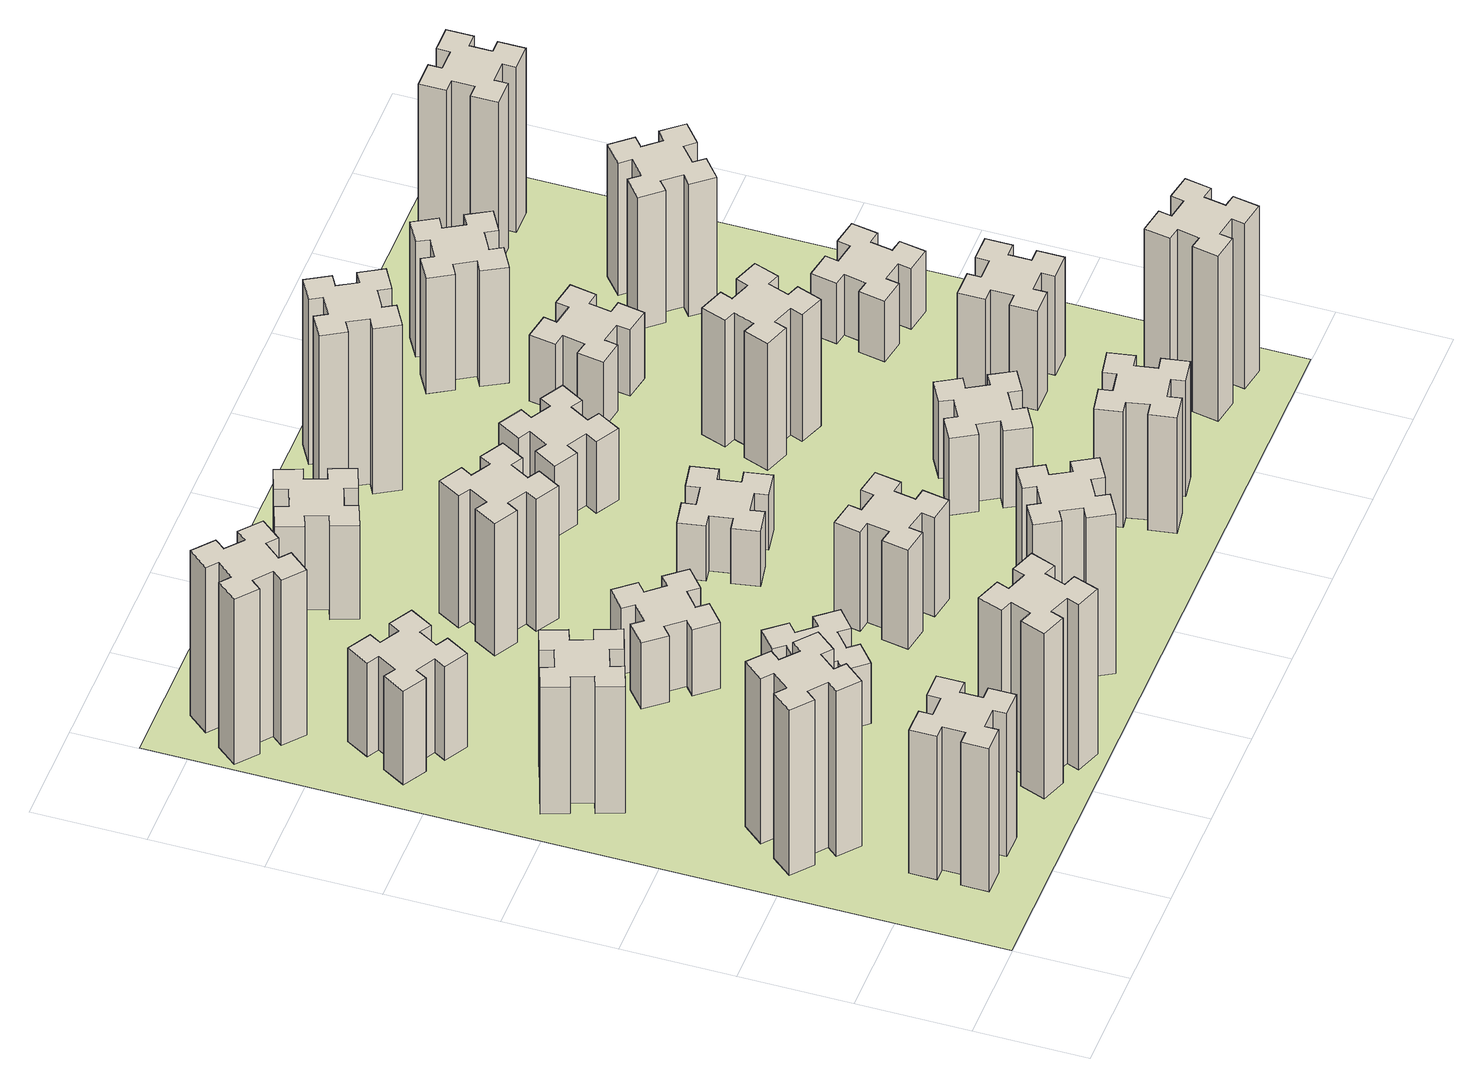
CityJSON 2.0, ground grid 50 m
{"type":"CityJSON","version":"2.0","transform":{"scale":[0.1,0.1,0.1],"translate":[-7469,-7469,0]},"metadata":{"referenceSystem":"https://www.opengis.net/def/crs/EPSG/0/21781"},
"CityObjects":{
"building1":{"type":"Building","attributes":{"class":"1000","function":"1000","usage":"1000","yearOfConstruction":2016,"roofType":"1000","measuredHeight":78,"storeysAboveGround":30,"storeysBelowGround":0},"geometry":[{"type":"Solid","lod":"1","boundaries":[[[[0,1,2,3,4,5,6,7,8,9,10,11,12,13,14,15,16,17,18,19]],[[17,16,20,21]],[[16,15,22,20]],[[15,14,23,22]],[[14,13,24,23]],[[13,12,25,24]],[[12,11,26,25]],[[11,10,27,26]],[[10,9,28,27]],[[9,8,29,28]],[[8,7,30,29]],[[7,6,31,30]],[[6,5,32,31]],[[5,4,33,32]],[[4,3,34,33]],[[3,2,35,34]],[[2,1,36,35]],[[1,0,37,36]],[[0,19,38,37]],[[19,18,39,38]],[[18,17,21,39]],[[24,25,26,27,28,29,30,31,32,33,34,35,36,37,38,39,21,20,22,23]]]]}]},
"building2":{"type":"Building","attributes":{"class":"1000","function":"1000","usage":"1000","yearOfConstruction":2016,"roofType":"1000","measuredHeight":90,"storeysAboveGround":30,"storeysBelowGround":0},"geometry":[{"type":"Solid","lod":"1","boundaries":[[[[40,41,42,43,44,45,46,47,48,49,50,51,52,53,54,55,56,57,58,59]],[[57,56,60,61]],[[56,55,62,60]],[[55,54,63,62]],[[54,53,64,63]],[[53,52,65,64]],[[52,51,66,65]],[[51,50,67,66]],[[50,49,68,67]],[[49,48,69,68]],[[48,47,70,69]],[[47,46,71,70]],[[46,45,72,71]],[[45,44,73,72]],[[44,43,74,73]],[[43,42,75,74]],[[42,41,76,75]],[[41,40,77,76]],[[40,59,78,77]],[[59,58,79,78]],[[58,57,61,79]],[[64,65,66,67,68,69,70,71,72,73,74,75,76,77,78,79,61,60,62,63]]]]}]},
"building3":{"type":"Building","attributes":{"class":"1000","function":"1000","usage":"1000","yearOfConstruction":2016,"roofType":"1000","measuredHeight":69,"storeysAboveGround":30,"storeysBelowGround":0},"geometry":[{"type":"Solid","lod":"1","boundaries":[[[[80,81,82,83,84,85,86,87,88,89,90,91,92,93,94,95,96,97,98,99]],[[97,96,100,101]],[[96,95,102,100]],[[95,94,103,102]],[[94,93,104,103]],[[93,92,105,104]],[[92,91,106,105]],[[91,90,107,106]],[[90,89,108,107]],[[89,88,109,108]],[[88,87,110,109]],[[87,86,111,110]],[[86,85,112,111]],[[85,84,113,112]],[[84,83,114,113]],[[83,82,115,114]],[[82,81,116,115]],[[81,80,117,116]],[[80,99,118,117]],[[99,98,119,118]],[[98,97,101,119]],[[104,105,106,107,108,109,110,111,112,113,114,115,116,117,118,119,101,100,102,103]]]]}]},
"building4":{"type":"Building","attributes":{"class":"1000","function":"1000","usage":"1000","yearOfConstruction":2016,"roofType":"1000","measuredHeight":51,"storeysAboveGround":30,"storeysBelowGround":0},"geometry":[{"type":"Solid","lod":"1","boundaries":[[[[120,121,122,123,124,125,126,127,128,129,130,131,132,133,134,135,136,137,138,139]],[[137,136,140,141]],[[136,135,142,140]],[[135,134,143,142]],[[134,133,144,143]],[[133,132,145,144]],[[132,131,146,145]],[[131,130,147,146]],[[130,129,148,147]],[[129,128,149,148]],[[128,127,150,149]],[[127,126,151,150]],[[126,125,152,151]],[[125,124,153,152]],[[124,123,154,153]],[[123,122,155,154]],[[122,121,156,155]],[[121,120,157,156]],[[120,139,158,157]],[[139,138,159,158]],[[138,137,141,159]],[[144,145,146,147,148,149,150,151,152,153,154,155,156,157,158,159,141,140,142,143]]]]}]},
"building5":{"type":"Building","attributes":{"class":"1000","function":"1000","usage":"1000","yearOfConstruction":2016,"roofType":"1000","measuredHeight":90,"storeysAboveGround":30,"storeysBelowGround":0},"geometry":[{"type":"Solid","lod":"1","boundaries":[[[[160,161,162,163,164,165,166,167,168,169,170,171,172,173,174,175,176,177,178,179]],[[177,176,180,181]],[[176,175,182,180]],[[175,174,183,182]],[[174,173,184,183]],[[173,172,185,184]],[[172,171,186,185]],[[171,170,187,186]],[[170,169,188,187]],[[169,168,189,188]],[[168,167,190,189]],[[167,166,191,190]],[[166,165,192,191]],[[165,164,193,192]],[[164,163,194,193]],[[163,162,195,194]],[[162,161,196,195]],[[161,160,197,196]],[[160,179,198,197]],[[179,178,199,198]],[[178,177,181,199]],[[184,185,186,187,188,189,190,191,192,193,194,195,196,197,198,199,181,180,182,183]]]]}]},
"building6":{"type":"Building","attributes":{"class":"1000","function":"1000","usage":"1000","yearOfConstruction":2016,"roofType":"1000","measuredHeight":90,"storeysAboveGround":30,"storeysBelowGround":0},"geometry":[{"type":"Solid","lod":"1","boundaries":[[[[200,201,202,203,204,205,206,207,208,209,210,211,212,213,214,215,216,217,218,219]],[[217,216,220,221]],[[216,215,222,220]],[[215,214,223,222]],[[214,213,224,223]],[[213,212,225,224]],[[212,211,226,225]],[[211,210,227,226]],[[210,209,228,227]],[[209,208,229,228]],[[208,207,230,229]],[[207,206,231,230]],[[206,205,232,231]],[[205,204,233,232]],[[204,203,234,233]],[[203,202,235,234]],[[202,201,236,235]],[[201,200,237,236]],[[200,219,238,237]],[[219,218,239,238]],[[218,217,221,239]],[[224,225,226,227,228,229,230,231,232,233,234,235,236,237,238,239,221,220,222,223]]]]}]},
"building7":{"type":"Building","attributes":{"class":"1000","function":"1000","usage":"1000","yearOfConstruction":2016,"roofType":"1000","measuredHeight":33,"storeysAboveGround":30,"storeysBelowGround":0},"geometry":[{"type":"Solid","lod":"1","boundaries":[[[[240,241,242,243,244,245,246,247,248,249,250,251,252,253,254,255,256,257,258,259]],[[257,256,260,261]],[[256,255,262,260]],[[255,254,263,262]],[[254,253,264,263]],[[253,252,265,264]],[[252,251,266,265]],[[251,250,267,266]],[[250,249,268,267]],[[249,248,269,268]],[[248,247,270,269]],[[247,246,271,270]],[[246,245,272,271]],[[245,244,273,272]],[[244,243,274,273]],[[243,242,275,274]],[[242,241,276,275]],[[241,240,277,276]],[[240,259,278,277]],[[259,258,279,278]],[[258,257,261,279]],[[264,265,266,267,268,269,270,271,272,273,274,275,276,277,278,279,261,260,262,263]]]]}]},
"building8":{"type":"Building","attributes":{"class":"1000","function":"1000","usage":"1000","yearOfConstruction":2016,"roofType":"1000","measuredHeight":36,"storeysAboveGround":30,"storeysBelowGround":0},"geometry":[{"type":"Solid","lod":"1","boundaries":[[[[280,281,282,283,284,285,286,287,288,289,290,291,292,293,294,295,296,297,298,299]],[[297,296,300,301]],[[296,295,302,300]],[[295,294,303,302]],[[294,293,304,303]],[[293,292,305,304]],[[292,291,306,305]],[[291,290,307,306]],[[290,289,308,307]],[[289,288,309,308]],[[288,287,310,309]],[[287,286,311,310]],[[286,285,312,311]],[[285,284,313,312]],[[284,283,314,313]],[[283,282,315,314]],[[282,281,316,315]],[[281,280,317,316]],[[280,299,318,317]],[[299,298,319,318]],[[298,297,301,319]],[[304,305,306,307,308,309,310,311,312,313,314,315,316,317,318,319,301,300,302,303]]]]}]},
"building9":{"type":"Building","attributes":{"class":"1000","function":"1000","usage":"1000","yearOfConstruction":2016,"roofType":"1000","measuredHeight":87,"storeysAboveGround":30,"storeysBelowGround":0},"geometry":[{"type":"Solid","lod":"1","boundaries":[[[[320,321,322,323,324,325,326,327,328,329,330,331,332,333,334,335,336,337,338,339]],[[337,336,340,341]],[[336,335,342,340]],[[335,334,343,342]],[[334,333,344,343]],[[333,332,345,344]],[[332,331,346,345]],[[331,330,347,346]],[[330,329,348,347]],[[329,328,349,348]],[[328,327,350,349]],[[327,326,351,350]],[[326,325,352,351]],[[325,324,353,352]],[[324,323,354,353]],[[323,322,355,354]],[[322,321,356,355]],[[321,320,357,356]],[[320,339,358,357]],[[339,338,359,358]],[[338,337,341,359]],[[344,345,346,347,348,349,350,351,352,353,354,355,356,357,358,359,341,340,342,343]]]]}]},
"building10":{"type":"Building","attributes":{"class":"1000","function":"1000","usage":"1000","yearOfConstruction":2016,"roofType":"1000","measuredHeight":72,"storeysAboveGround":30,"storeysBelowGround":0},"geometry":[{"type":"Solid","lod":"1","boundaries":[[[[360,361,362,363,364,365,366,367,368,369,370,371,372,373,374,375,376,377,378,379]],[[377,376,380,381]],[[376,375,382,380]],[[375,374,383,382]],[[374,373,384,383]],[[373,372,385,384]],[[372,371,386,385]],[[371,370,387,386]],[[370,369,388,387]],[[369,368,389,388]],[[368,367,390,389]],[[367,366,391,390]],[[366,365,392,391]],[[365,364,393,392]],[[364,363,394,393]],[[363,362,395,394]],[[362,361,396,395]],[[361,360,397,396]],[[360,379,398,397]],[[379,378,399,398]],[[378,377,381,399]],[[384,385,386,387,388,389,390,391,392,393,394,395,396,397,398,399,381,380,382,383]]]]}]},
"building11":{"type":"Building","attributes":{"class":"1000","function":"1000","usage":"1000","yearOfConstruction":2016,"roofType":"1000","measuredHeight":54,"storeysAboveGround":30,"storeysBelowGround":0},"geometry":[{"type":"Solid","lod":"1","boundaries":[[[[400,401,402,403,404,405,406,407,408,409,410,411,412,413,414,415,416,417,418,419]],[[417,416,420,421]],[[416,415,422,420]],[[415,414,423,422]],[[414,413,424,423]],[[413,412,425,424]],[[412,411,426,425]],[[411,410,427,426]],[[410,409,428,427]],[[409,408,429,428]],[[408,407,430,429]],[[407,406,431,430]],[[406,405,432,431]],[[405,404,433,432]],[[404,403,434,433]],[[403,402,435,434]],[[402,401,436,435]],[[401,400,437,436]],[[400,419,438,437]],[[419,418,439,438]],[[418,417,421,439]],[[424,425,426,427,428,429,430,431,432,433,434,435,436,437,438,439,421,420,422,423]]]]}]},
"building12":{"type":"Building","attributes":{"class":"1000","function":"1000","usage":"1000","yearOfConstruction":2016,"roofType":"1000","measuredHeight":51,"storeysAboveGround":30,"storeysBelowGround":0},"geometry":[{"type":"Solid","lod":"1","boundaries":[[[[440,441,442,443,444,445,446,447,448,449,450,451,452,453,454,455,456,457,458,459]],[[457,456,460,461]],[[456,455,462,460]],[[455,454,463,462]],[[454,453,464,463]],[[453,452,465,464]],[[452,451,466,465]],[[451,450,467,466]],[[450,449,468,467]],[[449,448,469,468]],[[448,447,470,469]],[[447,446,471,470]],[[446,445,472,471]],[[445,444,473,472]],[[444,443,474,473]],[[443,442,475,474]],[[442,441,476,475]],[[441,440,477,476]],[[440,459,478,477]],[[459,458,479,478]],[[458,457,461,479]],[[464,465,466,467,468,469,470,471,472,473,474,475,476,477,478,479,461,460,462,463]]]]}]},
"building13":{"type":"Building","attributes":{"class":"1000","function":"1000","usage":"1000","yearOfConstruction":2016,"roofType":"1000","measuredHeight":30,"storeysAboveGround":30,"storeysBelowGround":0},"geometry":[{"type":"Solid","lod":"1","boundaries":[[[[480,481,482,483,484,485,486,487,488,489,490,491,492,493,494,495,496,497,498,499]],[[497,496,500,501]],[[496,495,502,500]],[[495,494,503,502]],[[494,493,504,503]],[[493,492,505,504]],[[492,491,506,505]],[[491,490,507,506]],[[490,489,508,507]],[[489,488,509,508]],[[488,487,510,509]],[[487,486,511,510]],[[486,485,512,511]],[[485,484,513,512]],[[484,483,514,513]],[[483,482,515,514]],[[482,481,516,515]],[[481,480,517,516]],[[480,499,518,517]],[[499,498,519,518]],[[498,497,501,519]],[[504,505,506,507,508,509,510,511,512,513,514,515,516,517,518,519,501,500,502,503]]]]}]},
"building14":{"type":"Building","attributes":{"class":"1000","function":"1000","usage":"1000","yearOfConstruction":2016,"roofType":"1000","measuredHeight":39,"storeysAboveGround":30,"storeysBelowGround":0},"geometry":[{"type":"Solid","lod":"1","boundaries":[[[[520,521,522,523,524,525,526,527,528,529,530,531,532,533,534,535,536,537,538,539]],[[537,536,540,541]],[[536,535,542,540]],[[535,534,543,542]],[[534,533,544,543]],[[533,532,545,544]],[[532,531,546,545]],[[531,530,547,546]],[[530,529,548,547]],[[529,528,549,548]],[[528,527,550,549]],[[527,526,551,550]],[[526,525,552,551]],[[525,524,553,552]],[[524,523,554,553]],[[523,522,555,554]],[[522,521,556,555]],[[521,520,557,556]],[[520,539,558,557]],[[539,538,559,558]],[[538,537,541,559]],[[544,545,546,547,548,549,550,551,552,553,554,555,556,557,558,559,541,540,542,543]]]]}]},
"building15":{"type":"Building","attributes":{"class":"1000","function":"1000","usage":"1000","yearOfConstruction":2016,"roofType":"1000","measuredHeight":63,"storeysAboveGround":30,"storeysBelowGround":0},"geometry":[{"type":"Solid","lod":"1","boundaries":[[[[560,561,562,563,564,565,566,567,568,569,570,571,572,573,574,575,576,577,578,579]],[[577,576,580,581]],[[576,575,582,580]],[[575,574,583,582]],[[574,573,584,583]],[[573,572,585,584]],[[572,571,586,585]],[[571,570,587,586]],[[570,569,588,587]],[[569,568,589,588]],[[568,567,590,589]],[[567,566,591,590]],[[566,565,592,591]],[[565,564,593,592]],[[564,563,594,593]],[[563,562,595,594]],[[562,561,596,595]],[[561,560,597,596]],[[560,579,598,597]],[[579,578,599,598]],[[578,577,581,599]],[[584,585,586,587,588,589,590,591,592,593,594,595,596,597,598,599,581,580,582,583]]]]}]},
"building16":{"type":"Building","attributes":{"class":"1000","function":"1000","usage":"1000","yearOfConstruction":2016,"roofType":"1000","measuredHeight":90,"storeysAboveGround":30,"storeysBelowGround":0},"geometry":[{"type":"Solid","lod":"1","boundaries":[[[[600,601,602,603,604,605,606,607,608,609,610,611,612,613,614,615,616,617,618,619]],[[617,616,620,621]],[[616,615,622,620]],[[615,614,623,622]],[[614,613,624,623]],[[613,612,625,624]],[[612,611,626,625]],[[611,610,627,626]],[[610,609,628,627]],[[609,608,629,628]],[[608,607,630,629]],[[607,606,631,630]],[[606,605,632,631]],[[605,604,633,632]],[[604,603,634,633]],[[603,602,635,634]],[[602,601,636,635]],[[601,600,637,636]],[[600,619,638,637]],[[619,618,639,638]],[[618,617,621,639]],[[624,625,626,627,628,629,630,631,632,633,634,635,636,637,638,639,621,620,622,623]]]]}]},
"building17":{"type":"Building","attributes":{"class":"1000","function":"1000","usage":"1000","yearOfConstruction":2016,"roofType":"1000","measuredHeight":42,"storeysAboveGround":30,"storeysBelowGround":0},"geometry":[{"type":"Solid","lod":"1","boundaries":[[[[640,641,642,643,644,645,646,647,648,649,650,651,652,653,654,655,656,657,658,659]],[[657,656,660,661]],[[656,655,662,660]],[[655,654,663,662]],[[654,653,664,663]],[[653,652,665,664]],[[652,651,666,665]],[[651,650,667,666]],[[650,649,668,667]],[[649,648,669,668]],[[648,647,670,669]],[[647,646,671,670]],[[646,645,672,671]],[[645,644,673,672]],[[644,643,674,673]],[[643,642,675,674]],[[642,641,676,675]],[[641,640,677,676]],[[640,659,678,677]],[[659,658,679,678]],[[658,657,661,679]],[[664,665,666,667,668,669,670,671,672,673,674,675,676,677,678,679,661,660,662,663]]]]}]},
"building18":{"type":"Building","attributes":{"class":"1000","function":"1000","usage":"1000","yearOfConstruction":2016,"roofType":"1000","measuredHeight":69,"storeysAboveGround":30,"storeysBelowGround":0},"geometry":[{"type":"Solid","lod":"1","boundaries":[[[[680,681,682,683,684,685,686,687,688,689,690,691,692,693,694,695,696,697,698,699]],[[697,696,700,701]],[[696,695,702,700]],[[695,694,703,702]],[[694,693,704,703]],[[693,692,705,704]],[[692,691,706,705]],[[691,690,707,706]],[[690,689,708,707]],[[689,688,709,708]],[[688,687,710,709]],[[687,686,711,710]],[[686,685,712,711]],[[685,684,713,712]],[[684,683,714,713]],[[683,682,715,714]],[[682,681,716,715]],[[681,680,717,716]],[[680,699,718,717]],[[699,698,719,718]],[[698,697,701,719]],[[704,705,706,707,708,709,710,711,712,713,714,715,716,717,718,719,701,700,702,703]]]]}]},
"building19":{"type":"Building","attributes":{"class":"1000","function":"1000","usage":"1000","yearOfConstruction":2016,"roofType":"1000","measuredHeight":36,"storeysAboveGround":30,"storeysBelowGround":0},"geometry":[{"type":"Solid","lod":"1","boundaries":[[[[720,721,722,723,724,725,726,727,728,729,730,731,732,733,734,735,736,737,738,739]],[[737,736,740,741]],[[736,735,742,740]],[[735,734,743,742]],[[734,733,744,743]],[[733,732,745,744]],[[732,731,746,745]],[[731,730,747,746]],[[730,729,748,747]],[[729,728,749,748]],[[728,727,750,749]],[[727,726,751,750]],[[726,725,752,751]],[[725,724,753,752]],[[724,723,754,753]],[[723,722,755,754]],[[722,721,756,755]],[[721,720,757,756]],[[720,739,758,757]],[[739,738,759,758]],[[738,737,741,759]],[[744,745,746,747,748,749,750,751,752,753,754,755,756,757,758,759,741,740,742,743]]]]}]},
"building20":{"type":"Building","attributes":{"class":"1000","function":"1000","usage":"1000","yearOfConstruction":2016,"roofType":"1000","measuredHeight":90,"storeysAboveGround":30,"storeysBelowGround":0},"geometry":[{"type":"Solid","lod":"1","boundaries":[[[[760,761,762,763,764,765,766,767,768,769,770,771,772,773,774,775,776,777,778,779]],[[777,776,780,781]],[[776,775,782,780]],[[775,774,783,782]],[[774,773,784,783]],[[773,772,785,784]],[[772,771,786,785]],[[771,770,787,786]],[[770,769,788,787]],[[769,768,789,788]],[[768,767,790,789]],[[767,766,791,790]],[[766,765,792,791]],[[765,764,793,792]],[[764,763,794,793]],[[763,762,795,794]],[[762,761,796,795]],[[761,760,797,796]],[[760,779,798,797]],[[779,778,799,798]],[[778,777,781,799]],[[784,785,786,787,788,789,790,791,792,793,794,795,796,797,798,799,781,780,782,783]]]]}]},
"building21":{"type":"Building","attributes":{"class":"1000","function":"1000","usage":"1000","yearOfConstruction":2016,"roofType":"1000","measuredHeight":63,"storeysAboveGround":30,"storeysBelowGround":0},"geometry":[{"type":"Solid","lod":"1","boundaries":[[[[800,801,802,803,804,805,806,807,808,809,810,811,812,813,814,815,816,817,818,819]],[[817,816,820,821]],[[816,815,822,820]],[[815,814,823,822]],[[814,813,824,823]],[[813,812,825,824]],[[812,811,826,825]],[[811,810,827,826]],[[810,809,828,827]],[[809,808,829,828]],[[808,807,830,829]],[[807,806,831,830]],[[806,805,832,831]],[[805,804,833,832]],[[804,803,834,833]],[[803,802,835,834]],[[802,801,836,835]],[[801,800,837,836]],[[800,819,838,837]],[[819,818,839,838]],[[818,817,821,839]],[[824,825,826,827,828,829,830,831,832,833,834,835,836,837,838,839,821,820,822,823]]]]}]},
"building22":{"type":"Building","attributes":{"class":"1000","function":"1000","usage":"1000","yearOfConstruction":2016,"roofType":"1000","measuredHeight":54,"storeysAboveGround":30,"storeysBelowGround":0},"geometry":[{"type":"Solid","lod":"1","boundaries":[[[[840,841,842,843,844,845,846,847,848,849,850,851,852,853,854,855,856,857,858,859]],[[857,856,860,861]],[[856,855,862,860]],[[855,854,863,862]],[[854,853,864,863]],[[853,852,865,864]],[[852,851,866,865]],[[851,850,867,866]],[[850,849,868,867]],[[849,848,869,868]],[[848,847,870,869]],[[847,846,871,870]],[[846,845,872,871]],[[845,844,873,872]],[[844,843,874,873]],[[843,842,875,874]],[[842,841,876,875]],[[841,840,877,876]],[[840,859,878,877]],[[859,858,879,878]],[[858,857,861,879]],[[864,865,866,867,868,869,870,871,872,873,874,875,876,877,878,879,861,860,862,863]]]]}]},
"building23":{"type":"Building","attributes":{"class":"1000","function":"1000","usage":"1000","yearOfConstruction":2016,"roofType":"1000","measuredHeight":33,"storeysAboveGround":30,"storeysBelowGround":0},"geometry":[{"type":"Solid","lod":"1","boundaries":[[[[880,881,882,883,884,885,886,887,888,889,890,891,892,893,894,895,896,897,898,899]],[[897,896,900,901]],[[896,895,902,900]],[[895,894,903,902]],[[894,893,904,903]],[[893,892,905,904]],[[892,891,906,905]],[[891,890,907,906]],[[890,889,908,907]],[[889,888,909,908]],[[888,887,910,909]],[[887,886,911,910]],[[886,885,912,911]],[[885,884,913,912]],[[884,883,914,913]],[[883,882,915,914]],[[882,881,916,915]],[[881,880,917,916]],[[880,899,918,917]],[[899,898,919,918]],[[898,897,901,919]],[[904,905,906,907,908,909,910,911,912,913,914,915,916,917,918,919,901,900,902,903]]]]}]},
"building24":{"type":"Building","attributes":{"class":"1000","function":"1000","usage":"1000","yearOfConstruction":2016,"roofType":"1000","measuredHeight":72,"storeysAboveGround":30,"storeysBelowGround":0},"geometry":[{"type":"Solid","lod":"1","boundaries":[[[[920,921,922,923,924,925,926,927,928,929,930,931,932,933,934,935,936,937,938,939]],[[937,936,940,941]],[[936,935,942,940]],[[935,934,943,942]],[[934,933,944,943]],[[933,932,945,944]],[[932,931,946,945]],[[931,930,947,946]],[[930,929,948,947]],[[929,928,949,948]],[[928,927,950,949]],[[927,926,951,950]],[[926,925,952,951]],[[925,924,953,952]],[[924,923,954,953]],[[923,922,955,954]],[[922,921,956,955]],[[921,920,957,956]],[[920,939,958,957]],[[939,938,959,958]],[[938,937,941,959]],[[944,945,946,947,948,949,950,951,952,953,954,955,956,957,958,959,941,940,942,943]]]]}]},
"building25":{"type":"Building","attributes":{"class":"1000","function":"1000","usage":"1000","yearOfConstruction":2016,"roofType":"1000","measuredHeight":90,"storeysAboveGround":30,"storeysBelowGround":0},"geometry":[{"type":"Solid","lod":"1","boundaries":[[[[960,961,962,963,964,965,966,967,968,969,970,971,972,973,974,975,976,977,978,979]],[[977,976,980,981]],[[976,975,982,980]],[[975,974,983,982]],[[974,973,984,983]],[[973,972,985,984]],[[972,971,986,985]],[[971,970,987,986]],[[970,969,988,987]],[[969,968,989,988]],[[968,967,990,989]],[[967,966,991,990]],[[966,965,992,991]],[[965,964,993,992]],[[964,963,994,993]],[[963,962,995,994]],[[962,961,996,995]],[[961,960,997,996]],[[960,979,998,997]],[[979,978,999,998]],[[978,977,981,999]],[[984,985,986,987,988,989,990,991,992,993,994,995,996,997,998,999,981,980,982,983]]]]}]},
"landuse1":{"type":"LandUse","attributes":{"name":"plot1","function":"1010"},"geometry":[{"type":"MultiSurface","lod":"1","boundaries":[[[1000,1001,1002,1003]]]}]}
},
"vertices":[
[365,425,0],[365,325,0],[305,325,0],[305,205,0],[425,205,0],[425,265,0],[525,265,0],[525,205,0],[645,205,0],[645,325,0],[585,325,0],[585,425,0],[645,425,0],[645,545,0],[525,545,0],[525,485,0],[425,485,0],[425,545,0],[305,545,0],[305,425,0],[425,485,780],[425,545,780],[525,485,780],[525,545,780],[645,545,780],[645,425,780],[585,425,780],[585,325,780],[645,325,780],[645,205,780],[525,205,780],[525,265,780],[425,265,780],[425,205,780],[305,205,780],[305,325,780],[365,325,780],[365,425,780],[305,425,780],[305,545,780],
[484,1067,0],[408,1132,0],[446,1178,0],[354,1255,0],[277,1163,0],[323,1124,0],[259,1048,0],[213,1086,0],[136,994,0],[228,917,0],[266,963,0],[343,899,0],[304,853,0],[396,776,0],[473,868,0],[427,906,0],[492,983,0],[538,944,0],[615,1036,0],[523,1113,0],[492,983,900],[538,944,900],[427,906,900],[473,868,900],[396,776,900],[304,853,900],[343,899,900],[266,963,900],[228,917,900],[136,994,900],[213,1086,900],[259,1048,900],[323,1124,900],[277,1163,900],[354,1255,900],[446,1178,900],[408,1132,900],[484,1067,900],[523,1113,900],[615,1036,900],
[366,1835,0],[460,1869,0],[480,1813,0],[593,1854,0],[552,1967,0],[496,1946,0],[462,2040,0],[518,2060,0],[477,2173,0],[364,2132,0],[385,2076,0],[291,2042,0],[270,2098,0],[157,2057,0],[199,1944,0],[255,1965,0],[289,1871,0],[233,1850,0],[274,1737,0],[387,1779,0],[289,1871,690],[233,1850,690],[255,1965,690],[199,1944,690],[157,2057,690],[270,2098,690],[291,2042,690],[385,2076,690],[364,2132,690],[477,2173,690],[518,2060,690],[462,2040,690],[496,1946,690],[552,1967,690],[593,1854,690],[480,1813,690],[460,1869,690],[366,1835,690],[387,1779,690],[274,1737,690],
[446,2597,0],[496,2684,0],[548,2654,0],[608,2758,0],[504,2818,0],[474,2766,0],[387,2816,0],[417,2868,0],[313,2928,0],[253,2824,0],[305,2794,0],[255,2707,0],[203,2737,0],[143,2633,0],[247,2573,0],[277,2625,0],[364,2575,0],[334,2523,0],[438,2463,0],[498,2567,0],[364,2575,510],[334,2523,510],[277,2625,510],[247,2573,510],[143,2633,510],[203,2737,510],[255,2707,510],[305,2794,510],[253,2824,510],[313,2928,510],[417,2868,510],[387,2816,510],[474,2766,510],[504,2818,510],[608,2758,510],[548,2654,510],[496,2684,510],[446,2597,510],[498,2567,510],[438,2463,510],
[1029,360,0],[995,266,0],[939,287,0],[897,174,0],[1010,133,0],[1031,189,0],[1125,155,0],[1104,99,0],[1217,57,0],[1258,170,0],[1202,191,0],[1236,285,0],[1292,264,0],[1333,377,0],[1220,418,0],[1200,362,0],[1106,396,0],[1127,452,0],[1014,493,0],[973,380,0],[1106,396,900],[1127,452,900],[1200,362,900],[1220,418,900],[1333,377,900],[1292,264,900],[1236,285,900],[1202,191,900],[1258,170,900],[1217,57,900],[1104,99,900],[1125,155,900],[1031,189,900],[1010,133,900],[897,174,900],[939,287,900],[995,266,900],[1029,360,900],[973,380,900],[1014,493,900],
[384,3387,0],[308,3452,0],[346,3498,0],[254,3575,0],[177,3483,0],[223,3444,0],[159,3368,0],[113,3406,0],[36,3314,0],[128,3237,0],[166,3283,0],[243,3219,0],[204,3173,0],[296,3096,0],[373,3188,0],[327,3226,0],[392,3303,0],[438,3264,0],[515,3356,0],[423,3433,0],[392,3303,900],[438,3264,900],[327,3226,900],[373,3188,900],[296,3096,900],[204,3173,900],[243,3219,900],[166,3283,900],[128,3237,900],[36,3314,900],[113,3406,900],[159,3368,900],[223,3444,900],[177,3483,900],[254,3575,900],[346,3498,900],[308,3452,900],[384,3387,900],[423,3433,900],[515,3356,900],
[1083,1332,0],[1006,1267,0],[968,1313,0],[876,1236,0],[953,1144,0],[999,1183,0],[1063,1106,0],[1017,1068,0],[1094,976,0],[1186,1053,0],[1148,1099,0],[1224,1163,0],[1263,1117,0],[1355,1194,0],[1278,1286,0],[1232,1248,0],[1167,1324,0],[1213,1363,0],[1136,1455,0],[1044,1378,0],[1167,1324,330],[1213,1363,330],[1232,1248,330],[1278,1286,330],[1355,1194,330],[1263,1117,330],[1224,1163,330],[1148,1099,330],[1186,1053,330],[1094,976,330],[1017,1068,330],[1063,1106,330],[999,1183,330],[953,1144,330],[876,1236,330],[968,1313,330],[1006,1267,330],[1083,1332,330],[1044,1378,330],[1136,1455,330],
[1083,1972,0],[1006,1907,0],[968,1953,0],[876,1876,0],[953,1784,0],[999,1823,0],[1063,1746,0],[1017,1708,0],[1094,1616,0],[1186,1693,0],[1148,1739,0],[1224,1803,0],[1263,1757,0],[1355,1834,0],[1278,1926,0],[1232,1888,0],[1167,1964,0],[1213,2003,0],[1136,2095,0],[1044,2018,0],[1167,1964,360],[1213,2003,360],[1232,1888,360],[1278,1926,360],[1355,1834,360],[1263,1757,360],[1224,1803,360],[1148,1739,360],[1186,1693,360],[1094,1616,360],[1017,1708,360],[1063,1746,360],[999,1823,360],[953,1784,360],[876,1876,360],[968,1953,360],[1006,1907,360],[1083,1972,360],[1044,2018,360],[1136,2095,360],
[1744,496,0],[1657,446,0],[1627,498,0],[1523,438,0],[1583,334,0],[1635,364,0],[1685,277,0],[1633,247,0],[1693,143,0],[1797,203,0],[1767,255,0],[1854,305,0],[1884,253,0],[1988,313,0],[1928,417,0],[1876,387,0],[1826,474,0],[1878,504,0],[1818,608,0],[1714,548,0],[1826,474,870],[1878,504,870],[1876,387,870],[1928,417,870],[1988,313,870],[1884,253,870],[1854,305,870],[1767,255,870],[1797,203,870],[1693,143,870],[1633,247,870],[1685,277,870],[1635,364,870],[1583,334,870],[1523,438,870],[1627,498,870],[1657,446,870],[1744,496,870],[1714,548,870],[1818,608,870],
[1314,2666,0],[1227,2716,0],[1257,2768,0],[1153,2828,0],[1093,2724,0],[1145,2694,0],[1095,2607,0],[1043,2637,0],[983,2533,0],[1087,2473,0],[1117,2525,0],[1204,2475,0],[1174,2423,0],[1278,2363,0],[1338,2467,0],[1286,2497,0],[1336,2584,0],[1388,2554,0],[1448,2658,0],[1344,2718,0],[1336,2584,720],[1388,2554,720],[1286,2497,720],[1338,2467,720],[1278,2363,720],[1174,2423,720],[1204,2475,720],[1117,2525,720],[1087,2473,720],[983,2533,720],[1043,2637,720],[1095,2607,720],[1145,2694,720],[1093,2724,720],[1153,2828,720],[1257,2768,720],[1227,2716,720],[1314,2666,720],[1344,2718,720],[1448,2658,720],
[1855,1047,0],[1872,1145,0],[1931,1135,0],[1952,1253,0],[1834,1274,0],[1824,1215,0],[1725,1232,0],[1736,1291,0],[1617,1312,0],[1597,1194,0],[1656,1184,0],[1638,1085,0],[1579,1096,0],[1558,977,0],[1677,957,0],[1687,1016,0],[1785,998,0],[1775,939,0],[1893,918,0],[1914,1037,0],[1785,998,540],[1775,939,540],[1687,1016,540],[1677,957,540],[1558,977,540],[1579,1096,540],[1638,1085,540],[1656,1184,540],[1597,1194,540],[1617,1312,540],[1736,1291,540],[1725,1232,540],[1824,1215,540],[1834,1274,540],[1952,1253,540],[1931,1135,540],[1872,1145,540],[1855,1047,540],[1914,1037,540],[1893,918,540],
[1125,3456,0],[1031,3422,0],[1010,3478,0],[897,3437,0],[939,3324,0],[995,3345,0],[1029,3251,0],[973,3230,0],[1014,3117,0],[1127,3159,0],[1106,3215,0],[1200,3249,0],[1220,3193,0],[1333,3234,0],[1292,3347,0],[1236,3326,0],[1202,3420,0],[1258,3440,0],[1217,3553,0],[1104,3512,0],[1202,3420,510],[1258,3440,510],[1236,3326,510],[1292,3347,510],[1333,3234,510],[1220,3193,510],[1200,3249,510],[1106,3215,510],[1127,3159,510],[1014,3117,510],[973,3230,510],[1029,3251,510],[995,3345,510],[939,3324,510],[897,3437,510],[1010,3478,510],[1031,3422,510],[1125,3456,510],[1104,3512,510],[1217,3553,510],
[1972,1825,0],[1955,1924,0],[2014,1934,0],[1993,2052,0],[1875,2031,0],[1885,1972,0],[1787,1955,0],[1777,2014,0],[1658,1993,0],[1679,1875,0],[1738,1885,0],[1756,1787,0],[1697,1777,0],[1717,1658,0],[1836,1679,0],[1825,1738,0],[1924,1756,0],[1934,1697,0],[2052,1717,0],[2031,1836,0],[1924,1756,300],[1934,1697,300],[1825,1738,300],[1836,1679,300],[1717,1658,300],[1697,1777,300],[1756,1787,300],[1738,1885,300],[1679,1875,300],[1658,1993,300],[1777,2014,300],[1787,1955,300],[1885,1972,300],[1875,2031,300],[1993,2052,300],[2014,1934,300],[1955,1924,300],[1972,1825,300],[2031,1836,300],[2052,1717,300],
[2026,2497,0],[2076,2584,0],[2128,2554,0],[2188,2658,0],[2084,2718,0],[2054,2666,0],[1967,2716,0],[1997,2768,0],[1893,2828,0],[1833,2724,0],[1885,2694,0],[1835,2607,0],[1783,2637,0],[1723,2533,0],[1827,2473,0],[1857,2525,0],[1944,2475,0],[1914,2423,0],[2018,2363,0],[2078,2467,0],[1944,2475,390],[1914,2423,390],[1857,2525,390],[1827,2473,390],[1723,2533,390],[1783,2637,390],[1835,2607,390],[1885,2694,390],[1833,2724,390],[1893,2828,390],[1997,2768,390],[1967,2716,390],[2054,2666,390],[2084,2718,390],[2188,2658,390],[2128,2554,390],[2076,2584,390],[2026,2497,390],[2078,2467,390],[2018,2363,390],
[2665,258,0],[2764,276,0],[2774,217,0],[2892,237,0],[2871,356,0],[2812,345,0],[2795,444,0],[2854,454,0],[2833,572,0],[2715,551,0],[2725,492,0],[2627,475,0],[2617,534,0],[2498,513,0],[2519,395,0],[2578,405,0],[2596,307,0],[2537,297,0],[2557,178,0],[2676,199,0],[2596,307,630],[2537,297,630],[2578,405,630],[2519,395,630],[2498,513,630],[2617,534,630],[2627,475,630],[2725,492,630],[2715,551,630],[2833,572,630],[2854,454,630],[2795,444,630],[2812,345,630],[2871,356,630],[2892,237,630],[2774,217,630],[2764,276,630],[2665,258,630],[2676,199,630],[2557,178,630],
[1844,3556,0],[1757,3506,0],[1727,3558,0],[1623,3498,0],[1683,3394,0],[1735,3424,0],[1785,3337,0],[1733,3307,0],[1793,3203,0],[1897,3263,0],[1867,3315,0],[1954,3365,0],[1984,3313,0],[2088,3373,0],[2028,3477,0],[1976,3447,0],[1926,3534,0],[1978,3564,0],[1918,3668,0],[1814,3608,0],[1926,3534,900],[1978,3564,900],[1976,3447,900],[2028,3477,900],[2088,3373,900],[1984,3313,900],[1954,3365,900],[1867,3315,900],[1897,3263,900],[1793,3203,900],[1733,3307,900],[1785,3337,900],[1735,3424,900],[1683,3394,900],[1623,3498,900],[1727,3558,900],[1757,3506,900],[1844,3556,900],[1814,3608,900],[1918,3668,900],
[2584,1136,0],[2497,1086,0],[2467,1138,0],[2363,1078,0],[2423,974,0],[2475,1004,0],[2525,917,0],[2473,887,0],[2533,783,0],[2637,843,0],[2607,895,0],[2694,945,0],[2724,893,0],[2828,953,0],[2768,1057,0],[2716,1027,0],[2666,1114,0],[2718,1144,0],[2658,1248,0],[2554,1188,0],[2666,1114,420],[2718,1144,420],[2716,1027,420],[2768,1057,420],[2828,953,420],[2724,893,420],[2694,945,420],[2607,895,420],[2637,843,420],[2533,783,420],[2473,887,420],[2525,917,420],[2475,1004,420],[2423,974,420],[2363,1078,420],[2467,1138,420],[2497,1086,420],[2584,1136,420],[2554,1188,420],[2658,1248,420],
[2682,1871,0],[2716,1965,0],[2772,1944,0],[2813,2057,0],[2700,2098,0],[2680,2042,0],[2586,2076,0],[2607,2132,0],[2494,2173,0],[2453,2060,0],[2509,2040,0],[2475,1946,0],[2419,1967,0],[2377,1854,0],[2490,1813,0],[2511,1869,0],[2605,1835,0],[2584,1779,0],[2697,1737,0],[2738,1850,0],[2605,1835,690],[2584,1779,690],[2511,1869,690],[2490,1813,690],[2377,1854,690],[2419,1967,690],[2475,1946,690],[2509,2040,690],[2453,2060,690],[2494,2173,690],[2607,2132,690],[2586,2076,690],[2680,2042,690],[2700,2098,690],[2813,2057,690],[2772,1944,690],[2716,1965,690],[2682,1871,690],[2738,1850,690],[2697,1737,690],
[2664,2795,0],[2565,2812,0],[2576,2871,0],[2457,2892,0],[2437,2774,0],[2496,2764,0],[2478,2665,0],[2419,2676,0],[2398,2557,0],[2517,2537,0],[2527,2596,0],[2625,2578,0],[2615,2519,0],[2733,2498,0],[2754,2617,0],[2695,2627,0],[2712,2725,0],[2771,2715,0],[2792,2833,0],[2674,2854,0],[2712,2725,360],[2771,2715,360],[2695,2627,360],[2754,2617,360],[2733,2498,360],[2615,2519,360],[2625,2578,360],[2527,2596,360],[2517,2537,360],[2398,2557,360],[2419,2676,360],[2478,2665,360],[2496,2764,360],[2437,2774,360],[2457,2892,360],[2576,2871,360],[2565,2812,360],[2664,2795,360],[2674,2854,360],[2792,2833,360],
[3336,444,0],[3318,345,0],[3259,356,0],[3238,237,0],[3357,217,0],[3367,276,0],[3465,258,0],[3455,199,0],[3573,178,0],[3594,297,0],[3535,307,0],[3552,405,0],[3611,395,0],[3632,513,0],[3514,534,0],[3504,475,0],[3405,492,0],[3416,551,0],[3297,572,0],[3277,454,0],[3405,492,900],[3416,551,900],[3504,475,900],[3514,534,900],[3632,513,900],[3611,395,900],[3552,405,900],[3535,307,900],[3594,297,900],[3573,178,900],[3455,199,900],[3465,258,900],[3367,276,900],[3357,217,900],[3238,237,900],[3259,356,900],[3318,345,900],[3336,444,900],[3277,454,900],[3297,572,900],
[2716,3247,0],[2666,3334,0],[2718,3364,0],[2658,3468,0],[2554,3408,0],[2584,3356,0],[2497,3306,0],[2467,3358,0],[2363,3298,0],[2423,3194,0],[2475,3224,0],[2525,3137,0],[2473,3107,0],[2533,3003,0],[2637,3063,0],[2607,3115,0],[2694,3165,0],[2724,3113,0],[2828,3173,0],[2768,3277,0],[2694,3165,630],[2724,3113,630],[2607,3115,630],[2637,3063,630],[2533,3003,630],[2473,3107,630],[2525,3137,630],[2475,3224,630],[2423,3194,630],[2363,3298,630],[2467,3358,630],[2497,3306,630],[2584,3356,630],[2554,3408,630],[2658,3468,630],[2718,3364,630],[2666,3334,630],[2716,3247,630],[2768,3277,630],[2828,3173,630],
[3185,1005,0],[3285,1005,0],[3285,945,0],[3405,945,0],[3405,1065,0],[3345,1065,0],[3345,1165,0],[3405,1165,0],[3405,1285,0],[3285,1285,0],[3285,1225,0],[3185,1225,0],[3185,1285,0],[3065,1285,0],[3065,1165,0],[3125,1165,0],[3125,1065,0],[3065,1065,0],[3065,945,0],[3185,945,0],[3125,1065,540],[3065,1065,540],[3125,1165,540],[3065,1165,540],[3065,1285,540],[3185,1285,540],[3185,1225,540],[3285,1225,540],[3285,1285,540],[3405,1285,540],[3405,1165,540],[3345,1165,540],[3345,1065,540],[3405,1065,540],[3405,945,540],[3285,945,540],[3285,1005,540],[3185,1005,540],[3185,945,540],[3065,945,540],
[3267,1656,0],[3365,1638,0],[3355,1579,0],[3473,1558,0],[3494,1677,0],[3435,1687,0],[3452,1785,0],[3511,1775,0],[3532,1893,0],[3414,1914,0],[3404,1855,0],[3305,1872,0],[3316,1931,0],[3197,1952,0],[3177,1834,0],[3236,1824,0],[3218,1725,0],[3159,1736,0],[3138,1617,0],[3257,1597,0],[3218,1725,330],[3159,1736,330],[3236,1824,330],[3177,1834,330],[3197,1952,330],[3316,1931,330],[3305,1872,330],[3404,1855,330],[3414,1914,330],[3532,1893,330],[3511,1775,330],[3452,1785,330],[3435,1687,330],[3494,1677,330],[3473,1558,330],[3355,1579,330],[3365,1638,330],[3267,1656,330],[3257,1597,330],[3138,1617,330],
[3119,2563,0],[3183,2486,0],[3137,2448,0],[3214,2356,0],[3306,2433,0],[3268,2479,0],[3344,2543,0],[3383,2497,0],[3475,2574,0],[3398,2666,0],[3352,2628,0],[3287,2704,0],[3333,2743,0],[3256,2835,0],[3164,2758,0],[3203,2712,0],[3126,2647,0],[3088,2693,0],[2996,2616,0],[3073,2524,0],[3126,2647,720],[3088,2693,720],[3203,2712,720],[3164,2758,720],[3256,2835,720],[3333,2743,720],[3287,2704,720],[3352,2628,720],[3398,2666,720],[3475,2574,720],[3383,2497,720],[3344,2543,720],[3268,2479,720],[3306,2433,720],[3214,2356,720],[3137,2448,720],[3183,2486,720],[3119,2563,720],[3073,2524,720],[2996,2616,720],
[3285,3325,0],[3385,3325,0],[3385,3265,0],[3505,3265,0],[3505,3385,0],[3445,3385,0],[3445,3485,0],[3505,3485,0],[3505,3605,0],[3385,3605,0],[3385,3545,0],[3285,3545,0],[3285,3605,0],[3165,3605,0],[3165,3485,0],[3225,3485,0],[3225,3385,0],[3165,3385,0],[3165,3265,0],[3285,3265,0],[3225,3385,900],[3165,3385,900],[3225,3485,900],[3165,3485,900],[3165,3605,900],[3285,3605,900],[3285,3545,900],[3385,3545,900],[3385,3605,900],[3505,3605,900],[3505,3485,900],[3445,3485,900],[3445,3385,900],[3505,3385,900],[3505,3265,900],[3385,3265,900],[3385,3325,900],[3285,3325,900],[3285,3265,900],[3165,3265,900],
[5,3705,0],[3705,3705,0],[3705,5,0],[5,5,0]
]}
